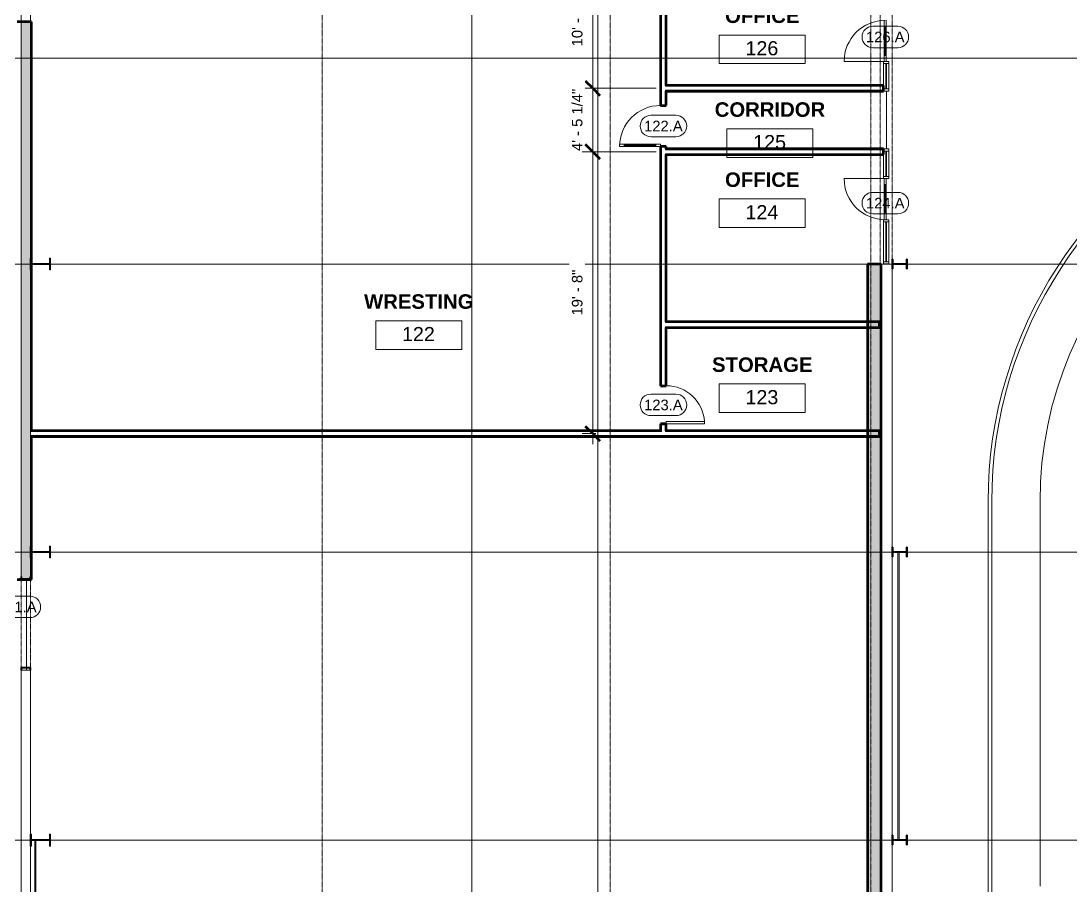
# Model space of a CAD drawing. Header units: inches. Extents: x 21592 to 24810, y -23179 to -20401.
# Drawn here: x 22062 to 22941, y -21906 to -21181 of the extents above; entities that cross this region are included whole.
import ezdxf

# ---------------------------------------------------------------- set-up
doc = ezdxf.new("R2010")
doc.units = ezdxf.units.IN
doc.header["$MEASUREMENT"] = 0
doc.linetypes.add('Grid Line 1_2_', pattern=[0.875, 0.5, -0.125, 0.125, -0.125])
for name, color, linetype, lineweight in [('A-ANNO-DIMS', 211, 'Continuous', 9), ('A-ANNO-DIMS-96', 211, 'Continuous', 9), ('A-AREA', 32, 'Continuous', 9), ('A-AREA-IDEN', 2, 'Continuous', 9), ('A-DOOR', 31, 'Continuous', 13), ('A-DOOR-GLAZ', 31, 'Continuous', 30), ('A-DOOR-IDEN', 31, 'Continuous', 9), ('A-FLOR', 192, 'Continuous', 13), ('A-FLOR-HRAL', 11, 'Continuous', 9), ('A-FLOR-OTLN', 90, 'Continuous', 9), ('A-GLAZ-CURT', 52, 'Continuous', 9), ('A-GLAZ-CWMG', 51, 'Continuous', 9), ('A-WALL', 113, 'Continuous', 13), ('A-WALL-PATT', 111, 'Continuous', 50), ('G-ANNO-SYMB', 111, 'Continuous', 9), ('I-WALL', 2, 'Continuous', 13), ('L-SITE-WALL', 31, 'Continuous', 13), ('S-BEAM', 12, 'Continuous', 9), ('S-COLS', 52, 'Continuous', 9), ('S-GRID', 1, 'Continuous', 9)]:
    doc.layers.add(name, color=color, linetype=linetype, lineweight=lineweight)
doc.styles.add('Arial_1', font='arial.ttf', dxfattribs={"height": 8.851796})
doc.styles.add('Arial_2', font='arial.ttf', dxfattribs={"height": 11.802395})
doc.styles.add('Arial_B_1', font='arialbd.ttf', dxfattribs={"height": 12.177074})
doc.dimstyles.new('Linear_-_3_32__Arial_3', dxfattribs={"dimscale": 12, "dimtxt": 9, "dimasz": 1, "dimexe": 0.75, "dimexo": 0.5, "dimgap": 0.5, "dimtad": 1, "dimdec": 4, "dimrnd": 0.0625, "dimzin": 1, "dimdsep": 46, "dimlunit": 4, "dimtxsty": 'Arial_1', "dimblk1": 'OBLIQUE', "dimblk2": 'OBLIQUE', "dimsah": 1, "dimcen": 0.09, "dimdle": 0.75, "dimazin": 0, "dimtfac": 1, "dimtdec": 4, "dimtix": 1, "dimtmove": 0, "dimatfit": 3, "dimfxl": 1, "dimtvp": 1, "dimtfill": 1, "dimfrac": 2, "dimtolj": 1, "dimtzin": 0, "dimarcsym": 2})
pattern_1 = [(45, (0, 0), (-9.503515, 9.503515), []), (45, (0, 14.4), (-9.503515, 9.503515), [])]
pattern_2 = [(0, (0, 0), (30.72, 7.68), [1.267, -21.773, 1.267, -21.773, -122.88]), (0, (0, 0), (30.72, 7.68), [-46.08, 1.267, -44.813, 1.267, -21.773, -53.76]), (0, (0, 0), (30.72, 7.68), [-115.2, 1.267, -14.093, 1.267, -37.133]), (120, (11.52, 3.84), (-22.0110751, 22.7643004), [1.267, -21.773, 1.267, -21.773, -122.88]), (120, (11.52, 3.84), (-22.0110751, 22.7643004), [-46.08, 1.267, -44.813, 1.267, -21.773, -53.76]), (120, (11.52, 3.84), (-22.0110751, 22.7643004), [-115.2, 1.267, -14.093, 1.267, -37.133]), (240, (15.36, 19.2), (-8.7089249, -30.4443004), [1.267, -21.773, 1.267, -21.773, -122.88]), (240, (15.36, 19.2), (-8.7089249, -30.4443004), [-46.08, 1.267, -44.813, 1.267, -21.773, -53.76]), (240, (15.36, 19.2), (-8.7089249, -30.4443004), [-115.2, 1.267, -14.093, 1.267, -37.133])]
pattern_3 = [(161.57, (0.48, 0.48), (-3.839953776, -1.544e-05), [0, -27.322, 3.034, 0]), (18.43, (-0.48, 0.48), (-3.839953776, 1.544e-05), [0, -27.322, 3.034, 0]), (108.43, (0.48, 0.48), (1.919622, -9.60052459), [9.106, -21.25]), (71.57, (-0.48, 0.48), (1.919622, 9.60052459), [9.106, -21.25])]

# ---------------------------------------------------------------- blocks, each defined once
blk = doc.blocks.new('Struct_Xcel_Sports Complex_rvt-1-Enlarged First Floor Plan _West_')
at = {"layer": 'A-FLOR', "color": 10}
for p, q in [((22066.14, -21722.93), (22066.14, -21649.18)), ((22066.14, -21725.27), (22066.14, -21723.23))]:
    blk.add_line(p, q, dxfattribs=at)
at = {"layer": 'L-SITE-WALL', "color": 10}
for p, q in [((22066.14, -21649.18), (22066.14, -21722.93)), ((22066.14, -21723.23), (22066.14, -21725.27))]:
    blk.add_line(p, q, dxfattribs=at)
blk = doc.blocks.new('Girt_C - 8_D-1278968-Enlarged First Floor Plan _West_')
at = {"layer": 'S-BEAM'}
for p, q in [((22061.64, -21725.27), (22061.64, -22336.55)), ((22061.67, -21725.27), (22061.83, -21725.27)), ((22061.83, -21725.27), (22069.45, -21725.27)), ((22069.45, -21725.27), (22069.62, -21725.27)), ((22069.64, -21862.55), (22069.64, -21725.27)), ((22069.64, -22103.8), (22069.64, -21872.55)), ((22069.64, -22336.55), (22069.64, -22113.8))]:
    blk.add_line(p, q, dxfattribs=at)
blk = doc.blocks.new('Single-Glass 1 - 2_  10 7_16_ x96_-1318953-Enlarged First Floor Plan _West_')
at = {"layer": 'A-DOOR', "lineweight": 20}
for p, q in [((15.21875, -2.375), (15.21875, -6.375)), ((17.21875, -2.375), (15.21875, -2.375)), ((15.21875, -6.375), (17.21875, -6.375)), ((17.21875, -2.375), (17.21875, -6.375)), ((15.21875, -32.8125), (15.21875, -36.8125)), ((15.21875, -32.8125), (17.21875, -32.8125)), ((17.21875, -32.8125), (17.21875, -36.8125)), ((17.21875, -36.8125), (15.21875, -36.8125))]:
    blk.add_line(p, q, dxfattribs=at)
at = {"layer": 'A-DOOR', "lineweight": 9}
for p, q in [((15.21875, -6.375), (15.21875, -32.8125)), ((17.21875, -6.375), (17.21875, -32.8125))]:
    blk.add_line(p, q, dxfattribs=at)
blk.add_arc((17.21875, -2.375), 34.4375, 180, 270, dxfattribs=at)
at = {"layer": 'A-DOOR-GLAZ'}
blk.add_line((16.21875, -32.8125), (16.21875, -6.375), dxfattribs=at)
blk = doc.blocks.new('Top Rail Type - Top Rail_Internal_-939601-Enlarged First Floor Plan _West_')
at = {"layer": 'A-FLOR-HRAL'}
for p, q in [((22871.73, -21906.05), (22871.73, -21584.05)), ((22874.78, -21906.05), (22874.78, -21584.05))]:
    blk.add_line(p, q, dxfattribs=at)
for centre, radius, start, end in [((23233.26, -21584.05), 361.52, 114.32021, 180), ((23233.26, -21584.05), 358.48, 114.0064, 180), ((23233.26, -21906.05), 361.52, 180, 270), ((23233.26, -21906.05), 358.48, 180, 270)]:
    blk.add_arc(centre, radius, start, end, dxfattribs=at)
blk = doc.blocks.new('Girt_C - 10_D-1253530-Enlarged First Floor Plan _West_')
at = {"layer": 'S-BEAM'}
for p, q in [((22781.39, -21385.05), (22781.39, -21385.18)), ((22781.39, -21385.05), (22781.58, -21385.05)), ((22781.58, -21385.05), (22791.2, -21385.05)), ((22791.2, -21385.05), (22791.39, -21385.05)), ((22791.39, -21622.3), (22791.39, -21389.05)), ((22791.39, -21863.55), (22791.39, -21630.3)), ((22791.39, -22104.8), (22791.39, -21871.55)), ((22791.39, -22273.16), (22791.39, -22112.8)), ((22791.2, -22273.16), (22782.14, -22273.16)), ((22791.39, -22273.16), (22791.2, -22273.16))]:
    blk.add_line(p, q, dxfattribs=at)
blk = doc.blocks.new('Girt_C - 8_D-1267882-Enlarged First Floor Plan _West_')
at = {"layer": 'S-BEAM'}
for p, q in [((22061.64, -21143.68), (22061.64, -21182.12)), ((22069.64, -21182.12), (22069.64, -21148.8))]:
    blk.add_line(p, q, dxfattribs=at)
blk = doc.blocks.new('System Panel - Interior Glazing-1220302-Enlarged First Floor Plan _West_')
at = {"layer": 'A-GLAZ-CURT', "lineweight": 13}
for p, q in [((16.71875, -0.5625), (-16.71875, -0.5625)), ((-16.71875, -0.5625), (-16.71875, -0.9375)), ((-16.71875, -0.9375), (16.71875, -0.9375)), ((16.71875, -0.9375), (16.71875, -0.5625))]:
    blk.add_line(p, q, dxfattribs=at)
blk = doc.blocks.new('Door_Single_Storefront - one-V24-Enlarged First Floor Plan _West_')
at = {"layer": 'A-DOOR'}
for p, q in [((-17.21875, 0.75), (-12.21875, 0.75)), ((-17.21875, -34.4375), (-17.21875, 0)), ((-12.21875, 0.75), (-12.21875, -1)), ((12.21875, 0.75), (-12.21875, 0.75)), ((-12.21875, -0.5), (-12.21875, 0.25)), ((-12.21875, 0.25), (12.21875, 0.25)), ((12.21875, -1), (12.21875, 0.75)), ((12.21875, 0.75), (17.21875, 0.75)), ((12.21875, 0.25), (12.21875, -0.5)), ((-12.21875, -1), (-17.21875, -1)), ((12.21875, -0.5), (-12.21875, -0.5)), ((-12.21875, -1), (12.21875, -1)), ((17.21875, -1), (12.21875, -1))]:
    blk.add_line(p, q, dxfattribs=at)
blk.add_arc((-17.21875, 0), 34.4375, 270, 0, dxfattribs=at)
blk = doc.blocks.new('System Panel - Interior Glazing-1319791-Enlarged First Floor Plan _West_')
at = {"layer": 'A-GLAZ-CURT', "lineweight": 13}
for p, q in [((10.69, -0.56), (-10.69, -0.56)), ((-10.69, -0.56), (-10.69, -0.94)), ((-10.69, -0.94), (10.69, -0.94)), ((10.69, -0.94), (10.69, -0.56))]:
    blk.add_line(p, q, dxfattribs=at)
blk = doc.blocks.new('Rectangular Mullion - Interior 1_75_ x 4_5_-1305250-Enlarged First Floor Plan _West_')
at = {"layer": 'A-GLAZ-CWMG'}
for p, q in [((22784.14, -21349.74), (22784.14, -21383.18)), ((22788.64, -21349.74), (22788.64, -21383.18))]:
    blk.add_line(p, q, dxfattribs=at)
blk = doc.blocks.new('Rectangular Mullion - Interior 1_75_ x 4_5_-1319789-Enlarged First Floor Plan _West_')
at = {"layer": 'A-GLAZ-CWMG'}
for p, q in [((22784.14, -21293.43), (22784.14, -21311.8)), ((22788.64, -21290.43), (22788.64, -21311.8))]:
    blk.add_line(p, q, dxfattribs=at)
blk = doc.blocks.new('Rectangular Mullion - Interior 1_75_ x 4_5_-1220298-Enlarged First Floor Plan _West_')
at = {"layer": 'A-GLAZ-CWMG', "lineweight": 20}
for p, q in [((0, 3), (-1.75, 3)), ((-1.75, 3), (-1.75, -1.5)), ((0, -1.5), (0, 3)), ((-1.75, -1.5), (0, -1.5))]:
    blk.add_line(p, q, dxfattribs=at)
blk = doc.blocks.new('Rectangular Mullion - Interior 1_75_ x 4_5_-1220290-Enlarged First Floor Plan _West_')
at = {"layer": 'A-GLAZ-CWMG', "lineweight": 20}
for p, q in [((-0.875, 3), (0.875, 3)), ((-0.875, -1.5), (-0.875, 3)), ((0.875, 3), (0.875, -1.5)), ((0.875, -1.5), (-0.875, -1.5))]:
    blk.add_line(p, q, dxfattribs=at)
blk = doc.blocks.new('Rectangular Mullion - Interior 1_75_ x 4_5_-1220297-Enlarged First Floor Plan _West_')
at = {"layer": 'A-GLAZ-CWMG', "lineweight": 20}
for p, q in [((-1.75, 3), (0, 3)), ((-1.75, -1.5), (-1.75, 3)), ((0, 3), (0, -1.5)), ((0, -1.5), (-1.75, -1.5))]:
    blk.add_line(p, q, dxfattribs=at)
blk = doc.blocks.new('Door_Single_Storefront - one-1305252-Enlarged First Floor Plan _West_')
at = {"layer": 'A-DOOR'}
for p, q in [((-17.21875, 34.4375), (-17.21875, 0)), ((-12.21875, 1), (-17.21875, 1)), ((-12.21875, -0.75), (-12.21875, 1)), ((-12.21875, 1), (12.21875, 1)), ((12.21875, 0.5), (-12.21875, 0.5)), ((-12.21875, 0.5), (-12.21875, -0.25)), ((17.21875, 1), (12.21875, 1)), ((12.21875, 1), (12.21875, -0.75)), ((12.21875, -0.25), (12.21875, 0.5)), ((-17.21875, -0.75), (-12.21875, -0.75)), ((-12.21875, -0.25), (12.21875, -0.25)), ((12.21875, -0.75), (-12.21875, -0.75)), ((12.21875, -0.75), (17.21875, -0.75))]:
    blk.add_line(p, q, dxfattribs=at)
blk.add_arc((-17.21875, 0), 34.4375, 360, 90, dxfattribs=at)
blk = doc.blocks.new('Rectangular Mullion - Interior 1_75_ x 4_5_-V25-Enlarged First Floor Plan _West_')
at = {"layer": 'A-GLAZ-CWMG'}
for p, q in [((22784.14, -21217.05), (22784.14, -21235.43)), ((22788.64, -21217.05), (22788.64, -21238.43))]:
    blk.add_line(p, q, dxfattribs=at)
blk = doc.blocks.new('Single-Flush - 32_ x 84_-489871-Enlarged First Floor Plan _West_')
at = {"layer": 'A-DOOR', "lineweight": 20}
for p, q in [((14, 2.37), (14, 34.38)), ((16, 34.38), (14, 34.38)), ((16, 2.37), (16, 34.38)), ((16, 2.37), (14, 2.37))]:
    blk.add_line(p, q, dxfattribs=at)
at = {"layer": 'A-DOOR', "lineweight": 9}
blk.add_arc((16, 2.37), 32.07, 93.57587, 180, dxfattribs=at)
blk = doc.blocks.new('Round Bar - 1_-1251515-Enlarged First Floor Plan _West_')
at = {"layer": 'S-BEAM'}
for p, q in [((22796.27, -21748.18), (22796.27, -21867.56)), ((22797.27, -21867.56), (22797.27, -21748.18))]:
    blk.add_line(p, q, dxfattribs=at)
for start_param, end_param in [(0, 3.141593), (3.141593, 6.283185)]:
    blk.add_ellipse((22796.77, -21867.56), major_axis=(0.5, 0), ratio=0.829527, start_param=start_param, end_param=end_param, dxfattribs=at)
blk = doc.blocks.new('Round Bar - 1_-1251605-Enlarged First Floor Plan _West_')
at = {"layer": 'S-BEAM'}
for p, q in [((22796.27, -21626.3), (22796.27, -21749.02)), ((22797.27, -21749.02), (22797.27, -21626.3))]:
    blk.add_line(p, q, dxfattribs=at)
for start_param, end_param in [(0, 3.141593), (3.141593, 6.283185)]:
    blk.add_ellipse((22796.77, -21626.3), major_axis=(0.5, 0), ratio=0.836579, start_param=start_param, end_param=end_param, dxfattribs=at)
blk = doc.blocks.new('Round Bar - 1_-1267021-Enlarged First Floor Plan _West_')
at = {"layer": 'S-BEAM'}
for p, q in [((22073.14, -21867.69), (22073.14, -21988.94)), ((22074.14, -21988.94), (22074.14, -21867.69))]:
    blk.add_line(p, q, dxfattribs=at)
for centre, start_param, end_param in [((22073.64, -21867.69), 0, 3.141593), ((22073.64, -21867.69), 3.141593, 6.283185), ((22073.64, -22108.84), 3.616844, 5.733719)]:
    blk.add_ellipse(centre, major_axis=(0.5, 0), ratio=0.507473, start_param=start_param, end_param=end_param, dxfattribs=at)
blk = doc.blocks.new('Round Bar - 1_-1267063-Enlarged First Floor Plan _West_')
at = {"layer": 'S-BEAM'}
for p, q in [((22073.14, -21987.55), (22073.14, -22108.8)), ((22074.14, -22108.8), (22074.14, -21987.55))]:
    blk.add_line(p, q, dxfattribs=at)
for centre, start_param, end_param in [((22073.64, -21867.65), 1.451587, 1.690005), ((22073.64, -22108.8), 0, 3.141593), ((22073.64, -22108.8), 3.141593, 6.283185)]:
    blk.add_ellipse(centre, major_axis=(0.5, 0), ratio=0.507473, start_param=start_param, end_param=end_param, dxfattribs=at)
blk = doc.blocks.new('Door Tag - Door Tag-4658-Enlarged First Floor Plan _West_')
at = {"layer": 'A-DOOR-IDEN'}
for p, q in [((-0.109375, 0.09375), (0.109375, 0.09375)), ((-0.109375, -0.09375), (0.109375, -0.09375))]:
    blk.add_line(p, q, dxfattribs=at)
for centre, start, end in [((-0.109375, 0), 90, 270), ((0.109375, 0), 270, 90)]:
    blk.add_arc(centre, 0.09375, start, end, dxfattribs=at)
blk = doc.blocks.new('DIMBLOCK9-Enlarged First Floor Plan _West_')
at = {"layer": 'A-ANNO-DIMS-96'}
for p, q in [((22593.77, -21108.93), (22531.55, -21108.93)), ((22540.55, -21108.93), (22540.55, -21237.8)), ((22540.55, -21108.93), (22593.77, -21108.93)), ((22593.77, -21237.8), (22531.55, -21237.8)), ((22540.55, -21237.8), (22593.77, -21237.8))]:
    blk.add_line(p, q, dxfattribs=at)
at = {"layer": 'A-ANNO-DIMS-96', "lineweight": 50}
for p, q in [((22540.55, -21108.93), (22534.55, -21102.93)), ((22540.55, -21108.93), (22546.55, -21114.93)), ((22540.55, -21237.8), (22534.55, -21231.8)), ((22540.55, -21237.8), (22546.55, -21243.8))]:
    blk.add_line(p, q, dxfattribs=at)
at = {"layer": 'A-ANNO-DIMS-96', "color": 0, "insert": (22523.07, -21202.72), "char_height": 8.8518, "width": 70.4492, "attachment_point": 1, "rotation": 90, "line_spacing_factor": 0.938532, "style": 'Arial_1', "bg_fill": 3, "box_fill_scale": 1.25, "bg_fill_color": 0, "bg_fill_transparency": 0}
blk.add_mtext('10\' - 8 7/8"', dxfattribs=at)
blk = doc.blocks.new('_Oblique')
at = {"color": 0, "linetype": 'ByBlock', "lineweight": -2}
blk.add_line((-0.5, -0.5), (0.5, 0.5), dxfattribs=at)
blk = doc.blocks.new('DIMBLOCK10-Enlarged First Floor Plan _West_')
at = {"layer": 'A-ANNO-DIMS-96', "lineweight": 50}
for p, q in [((22540.55, -21237.8), (22534.55, -21231.8)), ((22540.55, -21237.8), (22546.55, -21243.8)), ((22540.55, -21291.05), (22534.55, -21285.05)), ((22540.55, -21291.05), (22546.55, -21297.05))]:
    blk.add_line(p, q, dxfattribs=at)
at = {"layer": 'A-ANNO-DIMS-96'}
for p, q in [((22593.77, -21237.8), (22531.55, -21237.8)), ((22540.55, -21237.8), (22540.55, -21291.05)), ((22540.55, -21237.8), (22593.77, -21237.8)), ((22593.77, -21291.05), (22531.55, -21291.05)), ((22540.55, -21291.05), (22593.77, -21291.05))]:
    blk.add_line(p, q, dxfattribs=at)
at = {"layer": 'A-ANNO-DIMS-96', "color": 0, "insert": (22523.07, -21290.39), "char_height": 8.8518, "width": 62.3077, "attachment_point": 1, "rotation": 90, "line_spacing_factor": 0.938532, "style": 'Arial_1', "bg_fill": 3, "box_fill_scale": 1.25, "bg_fill_color": 0, "bg_fill_transparency": 0}
blk.add_mtext('4\' - 5 1/4"', dxfattribs=at)
blk = doc.blocks.new('DIMBLOCK11-Enlarged First Floor Plan _West_')
at = {"layer": 'A-ANNO-DIMS-96', "lineweight": 50}
for p, q in [((22540.55, -21291.05), (22534.55, -21285.05)), ((22540.55, -21291.05), (22546.55, -21297.05)), ((22540.55, -21527.05), (22534.55, -21521.05)), ((22540.55, -21527.05), (22546.55, -21533.05))]:
    blk.add_line(p, q, dxfattribs=at)
at = {"layer": 'A-ANNO-DIMS-96'}
for p, q in [((22593.77, -21291.05), (22531.55, -21291.05)), ((22540.55, -21291.05), (22540.55, -21536.05)), ((22540.55, -21291.05), (22593.77, -21291.05)), ((22543.04, -21527.05), (22531.55, -21527.05)), ((22540.55, -21527.05), (22543.04, -21527.05))]:
    blk.add_line(p, q, dxfattribs=at)
at = {"layer": 'A-ANNO-DIMS-96', "color": 0, "insert": (22523.07, -21428.16), "char_height": 8.852, "width": 45.8585, "attachment_point": 1, "rotation": 90, "line_spacing_factor": 0.938532, "style": 'Arial_1', "bg_fill": 3, "box_fill_scale": 1.25, "bg_fill_color": 0, "bg_fill_transparency": 0}
blk.add_mtext('19\' - 8"', dxfattribs=at)
blk = doc.blocks.new('Room Tag - Room Tag-1304355-Enlarged First Floor Plan _West_')
at = {"layer": 'A-AREA-IDEN'}
for p, q in [((-0.375, -0.0625), (-0.375, -0.3125)), ((-0.375, -0.0625), (0.375, -0.0625)), ((0.375, -0.0625), (0.375, -0.3125)), ((-0.375, -0.3125), (0.375, -0.3125))]:
    blk.add_line(p, q, dxfattribs=at)

msp = doc.modelspace()

# ---------------------------------------------------------------- hatches: boundary and pattern name
at = {"layer": 'A-WALL-PATT', "lineweight": 9}
h = msp.add_hatch(dxfattribs=at)
h.set_pattern_fill('FP_10', color=256, style=0, pattern_type=2)
h.set_pattern_definition(pattern_2)
h.paths.add_polyline_path([(22597.39999, -21524.67781), (22598.02499, -21524.67781), (22598.02499, -21519.67781), (22599.77499, -21519.67781), (22599.77499, -21519.05281), (22597.39999, -21519.05281)], flags=0)
h.paths.add_polyline_path([(22597.39999, -21487.05281), (22599.77499, -21487.05281), (22599.77499, -21486.42781), (22598.02499, -21486.42781), (22598.02499, -21287.30281), (22599.77499, -21287.30281), (22599.77499, -21286.67781), (22597.39999, -21286.67781), (22597.39999, -21484.63032)], flags=0)
h.paths.add_polyline_path([(22599.77499, -21252.24031), (22599.77499, -21251.61531), (22598.02499, -21251.61531), (22598.02499, -20950.24031), (22599.77499, -20950.24031), (22599.77499, -20949.61531), (22597.39999, -20949.61531), (22597.39999, -21252.24031)], flags=0)
h.paths.add_polyline_path([(22597.39999, -20913.61531), (22599.77499, -20913.61531), (22599.77499, -20912.99031), (22598.02499, -20912.99031), (22598.02499, -20899.55281), (22597.39999, -20899.55281), (22597.39999, -20903.64101)], flags=0)
h = msp.add_hatch(dxfattribs=at)
h.set_pattern_fill('FP_10', color=256, style=0, pattern_type=2)
h.set_pattern_definition(pattern_2)
h.paths.add_polyline_path([(22602.14999, -21524.67781), (22602.14999, -21519.05281), (22599.77499, -21519.05281), (22599.77499, -21519.67781), (22601.52499, -21519.67781), (22601.52499, -21524.67781)], flags=0)
h.paths.add_polyline_path([(22599.77499, -21487.05281), (22602.14999, -21487.05281), (22602.14999, -21437.55281), (22601.52499, -21437.55281), (22601.52499, -21486.42781), (22599.77499, -21486.42781)], flags=0)
h.paths.add_polyline_path([(22601.52499, -21434.05281), (22602.14999, -21434.05281), (22602.14999, -21292.80281), (22601.52499, -21292.80281), (22601.52499, -21329.69984)], flags=0)
h.paths.add_polyline_path([(22602.14999, -21289.30281), (22602.14999, -21286.67781), (22599.77499, -21286.67781), (22599.77499, -21287.30281), (22601.52499, -21287.30281), (22601.52499, -21289.30281)], flags=0)
h.paths.add_polyline_path([(22602.14999, -21252.24031), (22602.14999, -21239.55281), (22601.52499, -21239.55281), (22601.52499, -21251.61531), (22599.77499, -21251.61531), (22599.77499, -21252.24031)], flags=0)
h.paths.add_polyline_path([(22602.14999, -21236.05281), (22602.14999, -21110.67781), (22601.52499, -21110.67781), (22601.52499, -21236.05281)], flags=0)
h.paths.add_polyline_path([(22602.14999, -21107.17781), (22602.14999, -20949.61531), (22599.77499, -20949.61531), (22599.77499, -20950.24031), (22601.52499, -20950.24031), (22601.52499, -21107.17781)], flags=0)
h.paths.add_polyline_path([(22599.77499, -20913.61531), (22602.14999, -20913.61531), (22602.14999, -20899.55281), (22601.52499, -20899.55281), (22601.52499, -20912.99031), (22599.77499, -20912.99031)], flags=0)
h = msp.add_hatch(dxfattribs=at)
h.set_pattern_fill('FP_7', color=256, style=0, pattern_type=2)
h.set_pattern_definition(pattern_3)
h.paths.add_polyline_path([(22781.38923, -22359.55281), (22781.38923, -22350.17781), (22771.38923, -22350.17781), (22771.38923, -22359.55281)], flags=0)
h.paths.add_polyline_path([(22771.38923, -22276.55281), (22781.38923, -22276.55281), (22781.38923, -21385.17781), (22771.38923, -21385.17781), (22771.38923, -22259.28274)], flags=0)
h.paths.add_polyline_path([(22771.38923, -21143.67781), (22781.38923, -21143.67781), (22781.38923, -21134.30281), (22771.38923, -21134.30281), (22771.38923, -21136.03674)], flags=0)
h = msp.add_hatch(dxfattribs=at)
h.set_pattern_fill('FP_7', color=256, style=0, pattern_type=2)
h.set_pattern_definition(pattern_3)
h.paths.add_polyline_path([(22069.64023, -21648.42781), (22069.64023, -21182.11531), (22061.64023, -21182.11531), (22061.64023, -21648.42781)], flags=0)
h = msp.add_hatch(dxfattribs=at)
h.set_pattern_fill('FP_10', color=256, style=0, pattern_type=2)
h.set_pattern_definition(pattern_2)
h.paths.add_polyline_path([(22602.14999, -21240.17781), (22784.13923, -21240.17781), (22784.13923, -21236.05281), (22783.51423, -21236.05281), (22783.51423, -21239.55281), (22602.14999, -21239.55281)], flags=0)
h = msp.add_hatch(dxfattribs=at)
h.set_pattern_fill('FP_10', color=256, style=0, pattern_type=2)
h.set_pattern_definition(pattern_2)
h.paths.add_polyline_path([(22783.51423, -21289.30281), (22784.13923, -21289.30281), (22784.13923, -21288.67781), (22602.14999, -21288.67781), (22602.14999, -21289.30281), (22681.59416, -21289.30281)], flags=0)
h = msp.add_hatch(dxfattribs=at)
h.set_pattern_fill('FP_10', color=256, style=0, pattern_type=2)
h.set_pattern_definition(pattern_2)
h.paths.add_polyline_path([(22602.14999, -21293.42781), (22784.13923, -21293.42781), (22784.13923, -21289.30281), (22783.51423, -21289.30281), (22783.51423, -21292.80281), (22602.14999, -21292.80281)], flags=0)
h = msp.add_hatch(dxfattribs=at)
h.set_pattern_fill('FP_10', color=256, style=0, pattern_type=2)
h.set_pattern_definition(pattern_2)
h.paths.add_polyline_path([(22780.01423, -21434.05281), (22780.63923, -21434.05281), (22780.63923, -21433.42781), (22602.14999, -21433.42781), (22602.14999, -21434.05281), (22681.59416, -21434.05281)], flags=0)
h = msp.add_hatch(dxfattribs=at)
h.set_pattern_fill('FP_10', color=256, style=0, pattern_type=2)
h.set_pattern_definition(pattern_2)
h.paths.add_polyline_path([(22602.14999, -21438.17781), (22780.63923, -21438.17781), (22780.63923, -21434.05281), (22780.01423, -21434.05281), (22780.01423, -21437.55281), (22602.14999, -21437.55281)], flags=0)
h = msp.add_hatch(dxfattribs=at)
h.set_pattern_fill('FP_10', color=256, style=0, pattern_type=2)
h.set_pattern_definition(pattern_2)
h.paths.add_polyline_path([(22780.01423, -21525.30281), (22780.63923, -21525.30281), (22780.63923, -21524.67781), (22601.52499, -21524.67781), (22601.52499, -21525.30281), (22681.59416, -21525.30281)], flags=0)
h.paths.add_polyline_path([(22598.02499, -21525.30281), (22598.02499, -21524.67781), (22069.64023, -21524.67781), (22069.64023, -21525.30281), (22533.35196, -21525.30281)], flags=0)
h = msp.add_hatch(dxfattribs=at)
h.set_pattern_fill('FP_10', color=256, style=0, pattern_type=2)
h.set_pattern_definition(pattern_2)
h.paths.add_polyline_path([(22780.63923, -21529.42781), (22780.63923, -21525.30281), (22780.01423, -21525.30281), (22780.01423, -21528.80281), (22069.64023, -21528.80281), (22069.64023, -21529.42781), (22681.59416, -21529.42781)], flags=0)
at = {"layer": 'S-COLS'}
h = msp.add_hatch(dxfattribs=at)
h.set_pattern_fill('FP_6', color=256, style=0, pattern_type=2)
h.set_pattern_definition(pattern_1)
h.paths.add_polyline_path([(22086.14023, -21390.05281), (22086.14023, -21380.05281), (22085.70663, -21380.05281), (22085.70663, -21384.21687), (22085.50412, -21384.70577), (22085.01523, -21384.90828), (22070.76523, -21384.90828), (22070.27633, -21384.70577), (22070.07382, -21384.21687), (22070.07382, -21380.05281), (22069.64023, -21380.05281), (22069.64023, -21390.05281), (22070.07382, -21390.05281), (22070.07382, -21385.88875), (22070.27633, -21385.39985), (22070.76523, -21385.19734), (22085.01523, -21385.19734), (22085.50412, -21385.39985), (22085.70663, -21385.88875), (22085.70663, -21390.05281)], flags=0)
h = msp.add_hatch(dxfattribs=at)
h.set_pattern_fill('FP_6', color=256, style=0, pattern_type=2)
h.set_pattern_definition(pattern_1)
h.paths.add_polyline_path([(22803.89023, -21389.05281), (22803.89023, -21381.05281), (22803.45663, -21381.05281), (22803.45663, -21384.21687), (22803.25412, -21384.70577), (22802.76523, -21384.90828), (22792.51523, -21384.90828), (22792.02633, -21384.70577), (22791.82382, -21384.21687), (22791.82382, -21381.05281), (22791.39023, -21381.05281), (22791.39023, -21389.05281), (22791.82382, -21389.05281), (22791.82382, -21385.88875), (22792.02633, -21385.39985), (22792.51523, -21385.19734), (22802.76523, -21385.19734), (22803.25412, -21385.39985), (22803.45663, -21385.88875), (22803.45663, -21389.05281)], flags=0)
h = msp.add_hatch(dxfattribs=at)
h.set_pattern_fill('FP_6', color=256, style=0, pattern_type=2)
h.set_pattern_definition(pattern_1)
h.paths.add_polyline_path([(22069.64023, -21631.30281), (22070.07382, -21631.30281), (22070.07382, -21627.13875), (22070.27633, -21626.64985), (22070.76523, -21626.44734), (22085.01523, -21626.44734), (22085.50412, -21626.64985), (22085.70663, -21627.13875), (22085.70663, -21631.30281), (22086.14023, -21631.30281), (22086.14023, -21621.30281), (22085.70663, -21621.30281), (22085.70663, -21625.46687), (22085.50412, -21625.95577), (22085.01523, -21626.15828), (22070.76523, -21626.15828), (22070.27633, -21625.95577), (22070.07382, -21625.46687), (22070.07382, -21621.30281), (22069.64023, -21621.30281)], flags=0)
h = msp.add_hatch(dxfattribs=at)
h.set_pattern_fill('FP_6', color=256, style=0, pattern_type=2)
h.set_pattern_definition(pattern_1)
h.paths.add_polyline_path([(22791.82382, -21630.30281), (22791.82382, -21627.13875), (22792.02633, -21626.64985), (22792.51523, -21626.44734), (22796.26523, -21626.44734), (22796.30184, -21626.22367), (22796.30184, -21626.15828), (22792.51523, -21626.15828), (22792.02633, -21625.95577), (22791.82382, -21625.46687), (22791.82382, -21622.30281), (22791.39023, -21622.30281), (22791.39023, -21630.30281)], flags=0)
h.paths.add_polyline_path([(22803.45663, -21630.30281), (22803.89023, -21630.30281), (22803.89023, -21622.30281), (22803.45663, -21622.30281), (22803.45663, -21625.46687), (22803.25412, -21625.95577), (22802.76523, -21626.15828), (22797.19623, -21626.15828), (22797.26523, -21626.37156), (22797.26523, -21626.44734), (22802.76523, -21626.44734), (22803.25412, -21626.64985), (22803.45663, -21627.13875), (22803.45663, -21629.87765)], flags=0)
h = msp.add_hatch(dxfattribs=at)
h.set_pattern_fill('FP_6', color=256, style=0, pattern_type=2)
h.set_pattern_definition(pattern_1)
h.paths.add_polyline_path([(22069.64023, -21649.17781), (22069.64023, -21646.83781), (22069.36445, -21646.95204), (22069.25023, -21647.22781), (22068.98937, -21648.87481), (22062.29108, -21648.87481), (22062.03023, -21647.22781), (22061.916, -21646.95204), (22061.64023, -21646.83781), (22061.64023, -21649.17781)], flags=0)
h = msp.add_hatch(dxfattribs=at)
h.set_pattern_fill('FP_6', color=256, style=0, pattern_type=2)
h.set_pattern_definition(pattern_1)
h.paths.add_polyline_path([(22061.64023, -21725.26781), (22061.916, -21725.15358), (22062.03023, -21724.87781), (22062.29108, -21723.23081), (22068.98937, -21723.23081), (22069.25023, -21724.87781), (22069.36445, -21725.15358), (22069.64023, -21725.26781), (22069.64023, -21722.92781), (22061.64023, -21722.92781)], flags=0)
h = msp.add_hatch(dxfattribs=at)
h.set_pattern_fill('FP_6', color=256, style=0, pattern_type=2)
h.set_pattern_definition(pattern_1)
h.paths.add_polyline_path([(22070.07382, -21872.55281), (22070.09507, -21868.33744), (22070.27633, -21867.89985), (22070.76523, -21867.69734), (22073.16946, -21867.65769), (22073.28667, -21867.51408), (22073.64023, -21867.43977), (22073.99378, -21867.51408), (22074.14336, -21867.69734), (22085.01523, -21867.69734), (22085.50412, -21867.89985), (22085.70663, -21868.38875), (22085.70663, -21872.55281), (22086.14023, -21872.55281), (22086.14023, -21862.55281), (22085.70663, -21862.55281), (22085.70663, -21866.71687), (22085.50412, -21867.20577), (22085.01523, -21867.40828), (22070.76523, -21867.40828), (22070.27633, -21867.20577), (22070.07382, -21866.71687), (22070.07382, -21862.55281), (22069.64023, -21862.55281), (22069.64023, -21872.55281)], flags=0)
h = msp.add_hatch(dxfattribs=at)
h.set_pattern_fill('FP_6', color=256, style=0, pattern_type=2)
h.set_pattern_definition(pattern_1)
h.paths.add_polyline_path([(22803.45663, -21871.55281), (22803.89023, -21871.55281), (22803.89023, -21863.55281), (22803.45663, -21863.55281), (22803.45663, -21866.71687), (22803.25412, -21867.20577), (22802.76523, -21867.40828), (22797.26523, -21867.40828), (22797.25169, -21867.5875), (22797.19684, -21867.69734), (22802.76523, -21867.69734), (22803.25412, -21867.89985), (22803.45663, -21868.38875)], flags=0)
h.paths.add_polyline_path([(22791.39023, -21871.55281), (22791.82382, -21871.55281), (22791.82382, -21868.38875), (22792.02633, -21867.89985), (22792.51523, -21867.69734), (22796.33361, -21867.69734), (22796.26523, -21867.48707), (22796.26523, -21867.40828), (22792.51523, -21867.40828), (22792.02633, -21867.20577), (22791.82382, -21866.71687), (22791.82382, -21863.55281), (22791.39023, -21863.55281)], flags=0)

# ---------------------------------------------------------------- linework, layer by layer
at = {"layer": 'A-AREA'}
msp.add_line((22786.57673, -21288.67781), (22786.57673, -21240.17781), dxfattribs=at)
at = {"layer": 'A-FLOR-OTLN'}
msp.add_line((22915.25546, -21906.0601), (22915.25546, -21584.0601), dxfattribs=at)
msp.add_arc((23233.25546, -21584.0601), 318, 90, 180, dxfattribs=at)
at = {"layer": 'A-WALL'}
for p, q in [((22598.02499, -20950.24031), (22598.02499, -21251.61531)), ((22601.52499, -21236.05281), (22601.52499, -21110.67781)), ((22061.64023, -21182.11531), (22061.64023, -21648.42781)), ((22069.64023, -21182.11531), (22069.64023, -21648.42781)), ((22601.52499, -21236.05281), (22783.51423, -21236.05281)), ((22601.52499, -21251.61531), (22601.52499, -21239.55281)), ((22601.52499, -21239.55281), (22783.51423, -21239.55281)), ((22783.51423, -21239.55281), (22783.51423, -21236.05281)), ((22598.02499, -21251.61531), (22601.52499, -21251.61531)), ((22601.52499, -21287.30281), (22598.02499, -21287.30281)), ((22598.02499, -21287.30281), (22598.02499, -21486.42781)), ((22601.52499, -21289.30281), (22601.52499, -21287.30281)), ((22601.52499, -21289.30281), (22783.51423, -21289.30281)), ((22783.51423, -21292.80281), (22601.52499, -21292.80281)), ((22601.52499, -21434.05281), (22601.52499, -21292.80281)), ((22783.51423, -21289.30281), (22783.51423, -21292.80281)), ((22771.38923, -21385.17781), (22771.38923, -22276.55281)), ((22781.38923, -21385.17781), (22781.38923, -22276.55281)), ((22780.01423, -21434.05281), (22601.52499, -21434.05281)), ((22780.01423, -21434.05281), (22780.01423, -21437.55281)), ((22601.52499, -21486.42781), (22601.52499, -21437.55281)), ((22601.52499, -21437.55281), (22780.01423, -21437.55281)), ((22598.02499, -21486.42781), (22601.52499, -21486.42781)), ((22601.52499, -21519.67781), (22598.02499, -21519.67781)), ((22598.02499, -21519.67781), (22598.02499, -21525.30281)), ((22601.52499, -21525.30281), (22601.52499, -21519.67781)), ((22069.64023, -21524.67781), (22070.39023, -21524.67781)), ((22069.64023, -21525.30281), (22598.02499, -21525.30281)), ((22069.64023, -21528.80281), (22780.01423, -21528.80281)), ((22069.64023, -21529.42781), (22070.39023, -21529.42781)), ((22601.52499, -21525.30281), (22780.01423, -21525.30281)), ((22780.01423, -21525.30281), (22780.01423, -21528.80281)), ((22060.14023, -21648.42781), (22069.64023, -21648.42781))]:
    msp.add_line(p, q, dxfattribs=at)
at = {"layer": 'G-ANNO-SYMB'}
for p, q in [((22544.94179, -20694.34266), (22544.94179, -23039.38678)), ((22439.17362, -20818.08211), (22439.17362, -23039.38678)), ((24579.57542, -21212.52261), (22005.48674, -21212.52261))]:
    msp.add_line(p, q, dxfattribs=at)
at = {"layer": 'I-WALL', "lineweight": 50}
for p, q in [((22597.39999, -20949.61531), (22597.39999, -21252.24031)), ((22602.14999, -21235.42781), (22602.14999, -21111.30281)), ((22784.13923, -21235.42781), (22602.14999, -21235.42781)), ((22602.14999, -21252.24031), (22602.14999, -21240.17781)), ((22602.14999, -21240.17781), (22784.13923, -21240.17781)), ((22784.13923, -21240.17781), (22784.13923, -21235.42781)), ((22597.39999, -21252.24031), (22602.14999, -21252.24031)), ((22597.39999, -21286.67781), (22597.39999, -21487.05281)), ((22602.14999, -21286.67781), (22597.39999, -21286.67781)), ((22602.14999, -21288.67781), (22602.14999, -21286.67781)), ((22784.13923, -21288.67781), (22602.14999, -21288.67781)), ((22602.14999, -21293.42781), (22784.13923, -21293.42781)), ((22602.14999, -21433.42781), (22602.14999, -21293.42781)), ((22784.13923, -21293.42781), (22784.13923, -21288.67781)), ((22780.63923, -21433.42781), (22602.14999, -21433.42781)), ((22780.63923, -21438.17781), (22780.63923, -21433.42781)), ((22602.14999, -21487.05281), (22602.14999, -21438.17781)), ((22602.14999, -21438.17781), (22780.63923, -21438.17781)), ((22597.39999, -21487.05281), (22602.14999, -21487.05281)), ((22597.39999, -21519.05281), (22597.39999, -21524.67781)), ((22602.14999, -21519.05281), (22597.39999, -21519.05281)), ((22602.14999, -21524.67781), (22602.14999, -21519.05281)), ((22597.39999, -21524.67781), (22070.39023, -21524.67781)), ((22070.39023, -21529.42781), (22780.63923, -21529.42781)), ((22780.63923, -21524.67781), (22602.14999, -21524.67781)), ((22780.63923, -21529.42781), (22780.63923, -21524.67781))]:
    msp.add_line(p, q, dxfattribs=at)
at = {"layer": 'L-SITE-WALL', "lineweight": 50}
for p, q in [((22070.39023, -21182.11531), (22058.32773, -21182.11531)), ((22070.39023, -21524.67781), (22070.39023, -21182.11531)), ((22782.13923, -21385.17781), (22770.63923, -21385.17781)), ((22770.63923, -21385.17781), (22770.63923, -22276.55281)), ((22782.13923, -22276.55281), (22782.13923, -21385.17781)), ((22070.39023, -21649.17781), (22070.39023, -21529.42781)), ((22058.32773, -21649.17781), (22070.39023, -21649.17781))]:
    msp.add_line(p, q, dxfattribs=at)
at = {"layer": 'S-COLS', "lineweight": 30}
for p, q in [((22070.07382, -21380.05281), (22069.64023, -21380.05281)), ((22069.64023, -21380.05281), (22069.64023, -21390.05281)), ((22070.07382, -21384.21687), (22070.07382, -21380.05281)), ((22086.14023, -21380.05281), (22085.70663, -21380.05281)), ((22085.70663, -21380.05281), (22085.70663, -21384.21687)), ((22086.14023, -21390.05281), (22086.14023, -21380.05281)), ((22791.82382, -21381.05281), (22791.39023, -21381.05281)), ((22791.39023, -21381.05281), (22791.39023, -21389.05281)), ((22791.82382, -21384.21687), (22791.82382, -21381.05281)), ((22803.89023, -21381.05281), (22803.45663, -21381.05281)), ((22803.45663, -21381.05281), (22803.45663, -21384.21687)), ((22803.89023, -21389.05281), (22803.89023, -21381.05281)), ((22069.64023, -21390.05281), (22070.07382, -21390.05281)), ((22070.07382, -21390.05281), (22070.07382, -21385.88875)), ((22085.01523, -21384.90828), (22070.76523, -21384.90828)), ((22070.76523, -21385.19734), (22085.01523, -21385.19734)), ((22085.70663, -21385.88875), (22085.70663, -21390.05281)), ((22085.70663, -21390.05281), (22086.14023, -21390.05281)), ((22791.39023, -21389.05281), (22791.82382, -21389.05281)), ((22791.82382, -21389.05281), (22791.82382, -21385.88875)), ((22802.76523, -21384.90828), (22792.51523, -21384.90828)), ((22792.51523, -21385.19734), (22802.76523, -21385.19734)), ((22803.45663, -21385.88875), (22803.45663, -21389.05281)), ((22803.45663, -21389.05281), (22803.89023, -21389.05281)), ((22070.07382, -21621.30281), (22069.64023, -21621.30281)), ((22069.64023, -21621.30281), (22069.64023, -21631.30281)), ((22070.07382, -21625.46687), (22070.07382, -21621.30281)), ((22070.07382, -21631.30281), (22070.07382, -21627.13875)), ((22085.01523, -21626.15828), (22070.76523, -21626.15828)), ((22070.76523, -21626.44734), (22085.01523, -21626.44734)), ((22086.14023, -21621.30281), (22085.70663, -21621.30281)), ((22085.70663, -21621.30281), (22085.70663, -21625.46687)), ((22085.70663, -21627.13875), (22085.70663, -21631.30281)), ((22086.14023, -21631.30281), (22086.14023, -21621.30281)), ((22791.82382, -21622.30281), (22791.39023, -21622.30281)), ((22791.39023, -21622.30281), (22791.39023, -21630.30281)), ((22791.82382, -21625.46687), (22791.82382, -21622.30281)), ((22791.82382, -21630.30281), (22791.82382, -21627.13875)), ((22796.33422, -21626.15828), (22792.51523, -21626.15828)), ((22792.51523, -21626.44734), (22796.26523, -21626.44734)), ((22802.76523, -21626.15828), (22797.19623, -21626.15828)), ((22797.26523, -21626.44734), (22802.76523, -21626.44734)), ((22803.89023, -21622.30281), (22803.45663, -21622.30281)), ((22803.45663, -21622.30281), (22803.45663, -21625.46687)), ((22803.45663, -21627.13875), (22803.45663, -21630.30281)), ((22803.89023, -21630.30281), (22803.89023, -21622.30281)), ((22069.64023, -21631.30281), (22070.07382, -21631.30281)), ((22085.70663, -21631.30281), (22086.14023, -21631.30281)), ((22791.39023, -21630.30281), (22791.82382, -21630.30281)), ((22803.45663, -21630.30281), (22803.89023, -21630.30281)), ((22061.64023, -21646.83781), (22061.64023, -21649.17781)), ((22062.29108, -21648.87481), (22062.03023, -21647.22781)), ((22069.25023, -21647.22781), (22068.98937, -21648.87481)), ((22069.64023, -21649.17781), (22069.64023, -21646.83781)), ((22061.64023, -21649.17781), (22069.64023, -21649.17781)), ((22068.98937, -21648.87481), (22062.29108, -21648.87481)), ((22069.64023, -21722.92781), (22061.64023, -21722.92781)), ((22061.64023, -21722.92781), (22061.64023, -21725.26781)), ((22062.03023, -21724.87781), (22062.29108, -21723.23081)), ((22062.29108, -21723.23081), (22068.98937, -21723.23081)), ((22068.98937, -21723.23081), (22069.25023, -21724.87781)), ((22069.64023, -21725.26781), (22069.64023, -21722.92781)), ((22070.07382, -21862.55281), (22069.64023, -21862.55281)), ((22069.64023, -21862.55281), (22069.64023, -21872.55281)), ((22070.07382, -21866.71687), (22070.07382, -21862.55281)), ((22085.01523, -21867.40828), (22070.76523, -21867.40828)), ((22086.14023, -21862.55281), (22085.70663, -21862.55281)), ((22085.70663, -21862.55281), (22085.70663, -21866.71687)), ((22086.14023, -21872.55281), (22086.14023, -21862.55281)), ((22791.82382, -21863.55281), (22791.39023, -21863.55281)), ((22791.39023, -21863.55281), (22791.39023, -21871.55281)), ((22791.82382, -21866.71687), (22791.82382, -21863.55281)), ((22796.26523, -21867.40828), (22792.51523, -21867.40828)), ((22802.76523, -21867.40828), (22797.26523, -21867.40828)), ((22803.89023, -21863.55281), (22803.45663, -21863.55281)), ((22803.45663, -21863.55281), (22803.45663, -21866.71687)), ((22803.89023, -21871.55281), (22803.89023, -21863.55281)), ((22069.64023, -21872.55281), (22070.07382, -21872.55281)), ((22070.07382, -21872.55281), (22070.07382, -21868.38875)), ((22070.76523, -21867.69734), (22073.14336, -21867.69734)), ((22074.13709, -21867.69734), (22085.01523, -21867.69734)), ((22085.70663, -21868.38875), (22085.70663, -21872.55281)), ((22085.70663, -21872.55281), (22086.14023, -21872.55281)), ((22791.39023, -21871.55281), (22791.82382, -21871.55281)), ((22791.82382, -21871.55281), (22791.82382, -21868.38875)), ((22792.51523, -21867.69734), (22796.33361, -21867.69734)), ((22797.19684, -21867.69734), (22802.76523, -21867.69734)), ((22803.45663, -21868.38875), (22803.45663, -21871.55281)), ((22803.45663, -21871.55281), (22803.89023, -21871.55281))]:
    msp.add_line(p, q, dxfattribs=at)
for centre, radius, start, end in [((22070.76523, -21384.21687), 0.69141, 180, 270), ((22070.76523, -21385.88875), 0.69141, 90, 180), ((22085.01523, -21384.21687), 0.69141, 270, 0), ((22085.01523, -21385.88875), 0.69141, 0, 90), ((22792.51523, -21384.21687), 0.69141, 180, 270), ((22792.51523, -21385.88875), 0.69141, 90, 180), ((22802.76523, -21384.21687), 0.69141, 270, 0), ((22802.76523, -21385.88875), 0.69141, 0, 90), ((22070.76523, -21625.46687), 0.69141, 180, 270), ((22070.76523, -21627.13875), 0.69141, 90, 180), ((22085.01523, -21625.46687), 0.69141, 270, 0), ((22085.01523, -21627.13875), 0.69141, 0, 90), ((22792.51523, -21625.46687), 0.69141, 180, 270), ((22792.51523, -21627.13875), 0.69141, 90, 180), ((22802.76523, -21625.46687), 0.69141, 270, 0), ((22802.76523, -21627.13875), 0.69141, 0, 90), ((22061.64023, -21647.22781), 0.39, 0, 90), ((22069.64023, -21647.22781), 0.39, 90, 180), ((22061.64023, -21724.87781), 0.39, 270, 0), ((22069.64023, -21724.87781), 0.39, 180, 270), ((22070.76523, -21866.71687), 0.69141, 180, 270), ((22085.01523, -21866.71687), 0.69141, 270, 0), ((22792.51523, -21866.71687), 0.69141, 180, 270), ((22802.76523, -21866.71687), 0.69141, 270, 0), ((22070.76523, -21868.38875), 0.69141, 90, 180), ((22085.01523, -21868.38875), 0.69141, 0, 90), ((22792.51523, -21868.38875), 0.69141, 90, 180), ((22802.76523, -21868.38875), 0.69141, 0, 90)]:
    msp.add_arc(centre, radius, start, end, dxfattribs=at)
at = {"layer": 'S-GRID', "linetype": 'Grid Line 1_2_'}
for p, q in [((22069.64023, -22972.85091), (22069.64023, -20633.37408)), ((22313.89023, -22972.85091), (22313.89023, -20633.37408)), ((22555.14023, -22972.85091), (22555.14023, -20633.37408)), ((22781.39023, -22389.5762), (22781.39023, -20633.37408)), ((22061.64023, -22893.46976), (22061.64023, -20681.37408)), ((22773.39023, -22389.5762), (22773.39023, -20713.12653)), ((22781.39023, -22389.5762), (22781.39023, -20761.12653)), ((22791.39023, -22389.5762), (22791.39023, -20761.12653)), ((24479.10753, -21385.05281), (21657.56096, -21385.05281)), ((24742.78907, -21385.05281), (21928.01523, -21385.05281)), ((24479.10753, -21626.30281), (21657.56096, -21626.30281)), ((24742.78907, -21626.30281), (21928.01523, -21626.30281)), ((24479.10753, -21867.55281), (21657.56096, -21867.55281)), ((24742.78907, -21867.55281), (21928.01523, -21867.55281))]:
    msp.add_line(p, q, dxfattribs=at)

# ---------------------------------------------------------------- block references
at = {"layer": 'A-AREA-IDEN', "xscale": 95.99999999999994, "yscale": 95.99999999999994, "zscale": 95.99999999999994}
for p in [(22682.53245, -21187.21848), (22688.99399, -21265.83094), (22682.53245, -21324.56368), (22394.78607, -21426.63258), (22682.53245, -21479.49881)]:
    msp.add_blockref('Room Tag - Room Tag-1304355-Enlarged First Floor Plan _West_', p, dxfattribs=at)
at = {"layer": 'A-DOOR'}
for name, p, rotation in [('Door_Single_Storefront - one-1305252-Enlarged First Floor Plan _West_', (22785.63923, -21198.08406), 90), ('Single-Glass 1 - 2_  10 7_16_ x96_-1318953-Enlarged First Floor Plan _West_', (22599.77499, -21269.45906), 269.9999999999996), ('Door_Single_Storefront - one-V24-Enlarged First Floor Plan _West_', (22785.63923, -21330.77156), 270), ('Single-Flush - 32_ x 84_-489871-Enlarged First Floor Plan _West_', (22599.77499, -21503.05281), 269.9999999999996)]:
    msp.add_blockref(name, p, dxfattribs=dict(at, rotation=rotation))
at = {"layer": 'A-DOOR-IDEN', "xscale": 95.99999999999994, "yscale": 95.99999999999994, "zscale": 95.99999999999994}
for p in [(22785.63923, -21194.83512), (22599.77499, -21269.45906), (22785.63923, -21334.0205), (22058.51523, -21672.2705)]:
    msp.add_blockref('Door Tag - Door Tag-4658-Enlarged First Floor Plan _West_', p, dxfattribs=at)
at = {"layer": 'A-FLOR-HRAL'}
msp.add_blockref('Top Rail Type - Top Rail_Internal_-939601-Enlarged First Floor Plan _West_', (0, 0), dxfattribs=at)
at = {"layer": 'A-GLAZ-CURT', "rotation": 90}
for name, p in [('System Panel - Interior Glazing-1319791-Enlarged First Floor Plan _West_', (22785.63923, -21227.74031)), ('System Panel - Interior Glazing-1319791-Enlarged First Floor Plan _West_', (22785.63923, -21301.11531)), ('System Panel - Interior Glazing-1220302-Enlarged First Floor Plan _West_', (22785.63923, -21366.45906))]:
    msp.add_blockref(name, p, dxfattribs=at)
at = {"layer": 'A-GLAZ-CWMG', "extrusion": (0, 0, -1), "rotation": 90}
for name, p in [('Rectangular Mullion - Interior 1_75_ x 4_5_-1220290-Enlarged First Floor Plan _West_', (-22785.63923, -21216.17781)), ('Rectangular Mullion - Interior 1_75_ x 4_5_-1220297-Enlarged First Floor Plan _West_', (-22785.63923, -21288.67781)), ('Rectangular Mullion - Interior 1_75_ x 4_5_-1220290-Enlarged First Floor Plan _West_', (-22785.63923, -21312.67781)), ('Rectangular Mullion - Interior 1_75_ x 4_5_-1220290-Enlarged First Floor Plan _West_', (-22785.63923, -21348.86531))]:
    msp.add_blockref(name, p, dxfattribs=at)
at = {"layer": 'A-GLAZ-CWMG'}
for name in ['Rectangular Mullion - Interior 1_75_ x 4_5_-V25-Enlarged First Floor Plan _West_', 'Rectangular Mullion - Interior 1_75_ x 4_5_-1319789-Enlarged First Floor Plan _West_', 'Rectangular Mullion - Interior 1_75_ x 4_5_-1305250-Enlarged First Floor Plan _West_']:
    msp.add_blockref(name, (0, 0), dxfattribs=at)
at = {"layer": 'A-GLAZ-CWMG', "rotation": 270}
for p in [(22785.63923, -21240.17781), (22785.63923, -21384.92781)]:
    msp.add_blockref('Rectangular Mullion - Interior 1_75_ x 4_5_-1220298-Enlarged First Floor Plan _West_', p, dxfattribs=at)
at = {"layer": 'S-BEAM'}
for name in ['Girt_C - 8_D-1267882-Enlarged First Floor Plan _West_', 'Girt_C - 10_D-1253530-Enlarged First Floor Plan _West_', 'Round Bar - 1_-1251605-Enlarged First Floor Plan _West_', 'Girt_C - 8_D-1278968-Enlarged First Floor Plan _West_', 'Round Bar - 1_-1251515-Enlarged First Floor Plan _West_', 'Round Bar - 1_-1267063-Enlarged First Floor Plan _West_', 'Round Bar - 1_-1267021-Enlarged First Floor Plan _West_']:
    msp.add_blockref(name, (0, 0), dxfattribs=at)

# ---------------------------------------------------------------- texts
at = {"layer": 'A-AREA-IDEN', "attachment_point": 2, "line_spacing_factor": 0.938532}
for s, insert, char_height, width, style in [('OFFICE', (22682.54316, -21170.9693), 12.177074, 72.432, 'Arial_B_1'), ('126', (22682.25713, -21198.41157), 11.802395, 32.832, 'Arial_2'), ('CORRIDOR', (22689.0047, -21249.58175), 12.177074, 107.568, 'Arial_B_1'), ('125', (22688.71867, -21277.02403), 11.802395, 32.832, 'Arial_2'), ('OFFICE', (22682.54316, -21308.31449), 12.177074, 72.432, 'Arial_B_1'), ('124', (22682.25713, -21335.75677), 11.802395, 32.832, 'Arial_2'), ('WRESTING', (22394.79678, -21410.38339), 12.177074, 106.272, 'Arial_B_1'), ('122', (22394.51074, -21437.82567), 11.802395, 32.832, 'Arial_2'), ('STORAGE', (22682.54316, -21463.24963), 12.177074, 97.2, 'Arial_B_1'), ('123', (22682.25713, -21490.6919), 11.802395, 32.832, 'Arial_2')]:
    msp.add_mtext(s, dxfattribs=dict(at, insert=insert, char_height=char_height, width=width, style=style))
at = {"layer": 'A-DOOR-IDEN', "char_height": 8.851796, "width": 38.556, "attachment_point": 2, "line_spacing_factor": 0.938532, "style": 'Arial_1'}
for s, insert in [('126.A', (22785.5979, -21190.43073)), ('122.A', (22599.73367, -21265.05467)), ('124.A', (22785.5979, -21329.61611)), ('121.A', (22058.4739, -21667.86611))]:
    msp.add_mtext(s, dxfattribs=dict(at, insert=insert))

# ---------------------------------------------------------------- next in the draw order: dimensions: what is measured, and where the dimension line sits
at = {"layer": 'A-ANNO-DIMS'}
dim = msp.add_linear_dim(base=(22540.5516, -21237.80281), p1=(22599.77499, -21108.92781), p2=(22599.77499, -21237.80281), angle=90, dimstyle='Linear_-_3_32__Arial_3', override={"dimpost": '<>', "dimfxl": 128.875}, dxfattribs=at)
dim.commit()
dim.dimension.update_dxf_attribs({"geometry": 'DIMBLOCK9-Enlarged First Floor Plan _West_', "text_midpoint": (22529.97475, -21173.36531)})

# ---------------------------------------------------------------- next in the draw order: dimensions: what is measured, and where the dimension line sits
dim = msp.add_linear_dim(base=(22540.5516, -21291.05281), p1=(22599.77499, -21237.80281), p2=(22599.77499, -21291.05281), angle=90, dimstyle='Linear_-_3_32__Arial_3', override={"dimpost": '<>', "dimfxl": 53.25}, dxfattribs=at)
dim.commit()
dim.dimension.update_dxf_attribs({"geometry": 'DIMBLOCK10-Enlarged First Floor Plan _West_', "text_midpoint": (22529.97475, -21264.42781)})

# ---------------------------------------------------------------- next in the draw order: dimensions: what is measured, and where the dimension line sits
dim = msp.add_linear_dim(base=(22540.5516, -21527.05281), p1=(22599.77499, -21291.05281), p2=(22549.03688, -21527.05281), angle=90, dimstyle='Linear_-_3_32__Arial_3', override={"dimpost": '<>', "dimfxl": 241.392534}, dxfattribs=at)
dim.commit()
dim.dimension.update_dxf_attribs({"geometry": 'DIMBLOCK11-Enlarged First Floor Plan _West_', "text_midpoint": (22530.03212, -21409.05281)})

# ---------------------------------------------------------------- next in the draw order: block references
at = {"lineweight": 5}
msp.add_blockref('Struct_Xcel_Sports Complex_rvt-1-Enlarged First Floor Plan _West_', (0, 0), dxfattribs=at)
at = {"layer": 'A-DOOR-IDEN', "xscale": 95.99999999999994, "yscale": 95.99999999999994, "zscale": 95.99999999999994}
msp.add_blockref('Door Tag - Door Tag-4658-Enlarged First Floor Plan _West_', (22599.77499, -21503.05281), dxfattribs=at)

# ---------------------------------------------------------------- next in the draw order: texts
at = {"layer": 'A-DOOR-IDEN', "insert": (22599.73367, -21498.64842), "char_height": 8.851796, "width": 38.556, "attachment_point": 2, "line_spacing_factor": 0.938532, "style": 'Arial_1'}
msp.add_mtext('123.A', dxfattribs=at)

doc.saveas('drawing.dxf')
